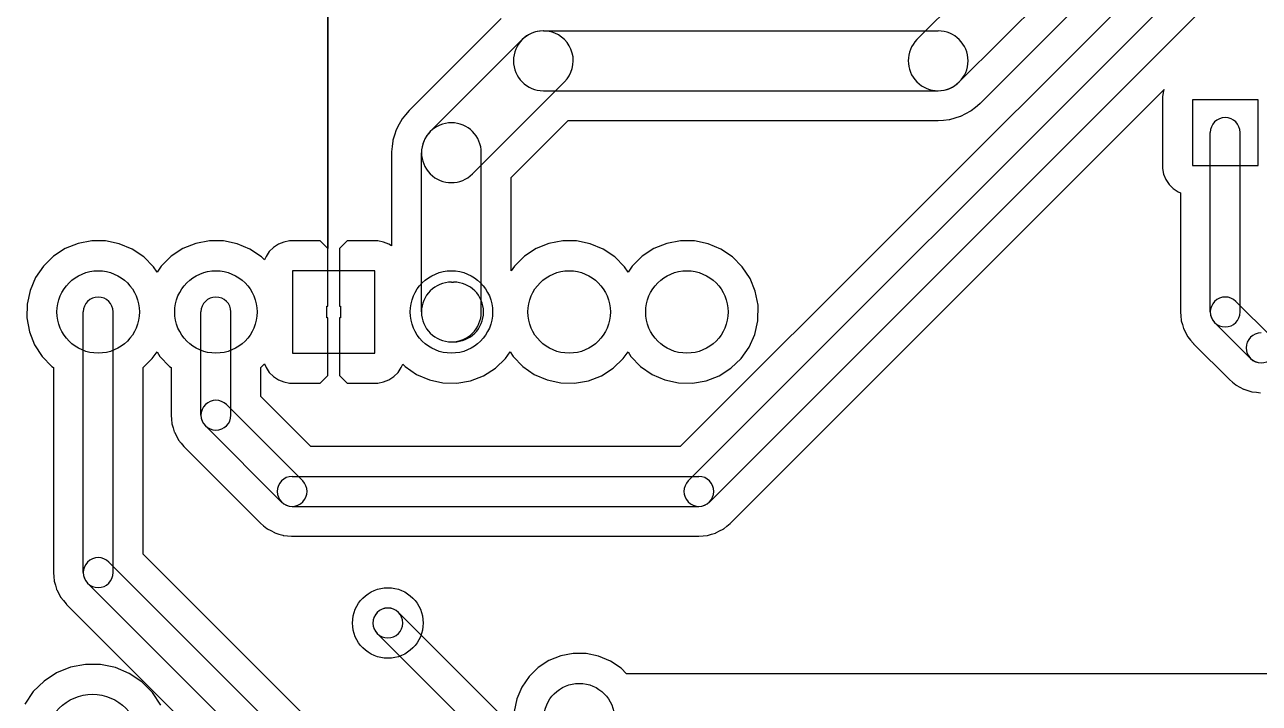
# Model space of a CAD drawing. Extents: x 10 to 213, y -213 to -15.
# Drawn here: x 87.54 to 113.75, y -114.99 to -100.58 of the extents above; entities that cross this region are included whole.
import ezdxf

# ---------------------------------------------------------------- set-up
doc = ezdxf.new("R2010")
doc.units = 0
doc.header["$MEASUREMENT"] = 0
doc.layers.add('BLACK', color=250, linetype='CONTINUOUS')

msp = doc.modelspace()

# ---------------------------------------------------------------- linework, layer by layer
at = {"layer": 'BLACK'}
for p, q in [((106.485, -100.897), (112.581, -94.801)), ((107.383, -101.795), (113.479, -95.699)), ((107.832, -102.244), (113.627, -96.4486)), ((107.832, -102.244), (113.627, -96.4486)), ((93.973, -105.329), (93.973, -97.7913)), ((93.973, -97.7913), (93.973, -105.329)), ((93.973, -105.329), (93.973, -97.7913)), ((93.973, -97.7913), (93.973, -105.329)), ((111.848, -99.1485), (101.459, -109.538)), ((111.848, -99.1485), (101.459, -109.538)), ((101.629, -110.265), (112.297, -99.5975)), ((102.079, -110.715), (112.747, -100.047)), ((97.654, -100.448), (95.702, -102.4)), ((97.654, -100.448), (95.702, -102.4)), ((96.151, -102.849), (98.103, -100.897)), ((98.552, -100.711), (106.934, -100.711)), ((97.049, -103.747), (99.001, -101.795)), ((102.528, -111.164), (111.732, -101.959)), ((102.528, -111.164), (111.732, -101.959)), ((111.732, -101.959), (111.722, -101.983)), ((111.732, -101.959), (111.722, -101.983)), ((98.552, -101.981), (106.934, -101.981)), ((111.697, -102.105), (111.696, -102.229)), ((111.697, -102.105), (111.696, -102.229)), ((111.696, -102.229), (111.696, -103.631)), ((111.696, -102.229), (111.696, -103.631)), ((111.722, -101.983), (111.697, -102.105)), ((111.722, -101.983), (111.697, -102.105)), ((112.332, -102.172), (112.332, -103.569)), ((113.729, -102.172), (112.332, -102.172)), ((113.729, -103.569), (113.729, -102.172)), ((95.6275, -102.491), (95.5521, -102.58)), ((95.6275, -102.491), (95.5521, -102.58)), ((95.702, -102.4), (95.6275, -102.491)), ((95.702, -102.4), (95.6275, -102.491)), ((107.418, -102.52), (107.522, -102.465)), ((107.418, -102.52), (107.522, -102.465)), ((107.522, -102.465), (107.626, -102.411)), ((107.522, -102.465), (107.626, -102.411)), ((107.626, -102.411), (107.631, -102.407)), ((107.626, -102.411), (107.631, -102.407)), ((107.631, -102.407), (107.637, -102.404)), ((107.631, -102.407), (107.637, -102.404)), ((107.637, -102.404), (107.728, -102.33)), ((107.637, -102.404), (107.728, -102.33)), ((107.728, -102.33), (107.819, -102.256)), ((107.728, -102.33), (107.819, -102.256)), ((107.819, -102.256), (107.829, -102.247)), ((107.819, -102.256), (107.829, -102.247)), ((107.829, -102.247), (107.832, -102.244)), ((107.829, -102.247), (107.832, -102.244)), ((107.829, -102.247), (107.829, -102.247)), ((107.829, -102.247), (107.829, -102.247)), ((107.829, -102.247), (107.829, -102.247)), ((107.829, -102.247), (107.829, -102.247)), ((95.4892, -102.695), (95.4327, -102.798)), ((95.4892, -102.695), (95.4327, -102.798)), ((95.5446, -102.592), (95.4892, -102.695)), ((95.5446, -102.592), (95.4892, -102.695)), ((95.5489, -102.586), (95.5446, -102.592)), ((95.5489, -102.586), (95.5446, -102.592)), ((95.5521, -102.58), (95.5489, -102.586)), ((95.5521, -102.58), (95.5489, -102.586)), ((97.87, -103.824), (99.0781, -102.616)), ((97.87, -103.824), (99.0781, -102.616)), ((99.0781, -102.616), (106.934, -102.616)), ((99.0781, -102.616), (106.934, -102.616)), ((106.934, -102.616), (107.051, -102.605)), ((106.934, -102.616), (107.051, -102.605)), ((107.051, -102.605), (107.168, -102.594)), ((107.051, -102.605), (107.168, -102.594)), ((107.168, -102.594), (107.174, -102.592)), ((107.168, -102.594), (107.174, -102.592)), ((107.174, -102.592), (107.181, -102.592)), ((107.174, -102.592), (107.181, -102.592)), ((107.181, -102.592), (107.293, -102.558)), ((107.181, -102.592), (107.293, -102.558)), ((107.293, -102.558), (107.406, -102.525)), ((107.293, -102.558), (107.406, -102.525)), ((107.406, -102.525), (107.412, -102.522)), ((107.406, -102.525), (107.412, -102.522)), ((107.412, -102.522), (107.418, -102.52)), ((107.412, -102.522), (107.418, -102.52)), ((95.3932, -102.922), (95.3578, -103.034)), ((95.3932, -102.922), (95.3578, -103.034)), ((95.4275, -102.81), (95.3932, -102.922)), ((95.4275, -102.81), (95.3932, -102.922)), ((95.4307, -102.804), (95.4275, -102.81)), ((95.4307, -102.804), (95.4275, -102.81)), ((95.4327, -102.798), (95.4307, -102.804)), ((95.4327, -102.798), (95.4307, -102.804)), ((112.713, -106.68), (112.713, -102.87)), ((113.348, -106.68), (113.348, -102.87)), ((95.3301, -103.28), (95.33, -103.293)), ((95.3301, -103.28), (95.33, -103.293)), ((95.3432, -103.164), (95.3301, -103.28)), ((95.3432, -103.164), (95.3301, -103.28)), ((95.3551, -103.047), (95.3432, -103.164)), ((95.3551, -103.047), (95.3432, -103.164)), ((95.357, -103.041), (95.3551, -103.047)), ((95.357, -103.041), (95.3551, -103.047)), ((95.3578, -103.034), (95.357, -103.041)), ((95.3578, -103.034), (95.357, -103.041)), ((95.33, -103.293), (95.33, -103.294)), ((95.33, -103.293), (95.33, -103.294)), ((95.33, -103.294), (95.33, -103.294)), ((95.33, -103.294), (95.33, -103.298)), ((95.33, -103.294), (95.33, -103.294)), ((95.33, -103.294), (95.33, -103.298)), ((95.33, -103.298), (95.33, -105.278)), ((95.33, -103.298), (95.33, -105.278)), ((95.965, -106.68), (95.965, -103.298)), ((97.235, -106.68), (97.235, -103.298)), ((111.696, -103.631), (111.721, -103.753)), ((111.696, -103.631), (111.721, -103.753)), ((111.721, -103.753), (111.768, -103.868)), ((111.721, -103.753), (111.768, -103.868)), ((112.332, -103.569), (113.729, -103.569)), ((97.87, -105.804), (97.87, -103.824)), ((97.87, -105.804), (97.87, -103.824)), ((111.768, -103.868), (111.837, -103.972)), ((111.768, -103.868), (111.837, -103.972)), ((111.837, -103.972), (111.925, -104.06)), ((111.837, -103.972), (111.925, -104.06)), ((111.925, -104.06), (112.028, -104.13)), ((111.925, -104.06), (112.028, -104.13)), ((112.028, -104.13), (112.078, -104.151)), ((112.028, -104.13), (112.078, -104.151)), ((112.078, -104.151), (112.078, -106.68)), ((112.078, -104.151), (112.078, -106.68)), ((88.397, -105.335), (88.1493, -105.498)), ((88.397, -105.335), (88.1493, -105.498)), ((88.6716, -105.224), (88.397, -105.335)), ((88.6716, -105.224), (88.397, -105.335)), ((88.9625, -105.169), (88.6716, -105.224)), ((88.9625, -105.169), (88.6716, -105.224)), ((89.2586, -105.171), (88.9625, -105.169)), ((89.2586, -105.171), (88.9625, -105.169)), ((89.5487, -105.231), (89.2586, -105.171)), ((89.5487, -105.231), (89.2586, -105.171)), ((89.8217, -105.345), (89.5487, -105.231)), ((89.8217, -105.345), (89.5487, -105.231)), ((90.0672, -105.511), (89.8217, -105.345)), ((90.0672, -105.511), (89.8217, -105.345)), ((90.897, -105.335), (90.6493, -105.498)), ((90.897, -105.335), (90.6493, -105.498)), ((91.1716, -105.224), (90.897, -105.335)), ((91.1716, -105.224), (90.897, -105.335)), ((91.4625, -105.169), (91.1716, -105.224)), ((91.4625, -105.169), (91.1716, -105.224)), ((91.7586, -105.171), (91.4625, -105.169)), ((91.7586, -105.171), (91.4625, -105.169)), ((92.0487, -105.231), (91.7586, -105.171)), ((92.0487, -105.231), (91.7586, -105.171)), ((92.3217, -105.345), (92.0487, -105.231)), ((92.3217, -105.345), (92.0487, -105.231)), ((92.5672, -105.511), (92.3217, -105.345)), ((92.5672, -105.511), (92.3217, -105.345)), ((92.8217, -105.311), (92.7334, -105.398)), ((92.8217, -105.311), (92.7334, -105.398)), ((92.9254, -105.242), (92.8217, -105.311)), ((92.9254, -105.242), (92.8217, -105.311)), ((93.0406, -105.194), (92.9254, -105.242)), ((93.0406, -105.194), (92.9254, -105.242)), ((93.1627, -105.17), (93.0406, -105.194)), ((93.1627, -105.17), (93.0406, -105.194)), ((93.8143, -105.17), (93.1627, -105.17)), ((93.8143, -105.17), (93.1627, -105.17)), ((93.973, -105.329), (93.8143, -105.17)), ((93.973, -105.329), (93.8143, -105.17)), ((93.973, -106.553), (93.973, -105.329)), ((93.973, -106.553), (93.973, -105.329)), ((94.3858, -105.17), (94.227, -105.329)), ((94.3858, -105.17), (94.227, -105.329)), ((94.227, -105.329), (94.227, -106.553)), ((94.227, -105.329), (94.227, -106.553)), ((95.0373, -105.17), (94.3858, -105.17)), ((95.0373, -105.17), (94.3858, -105.17)), ((95.1594, -105.194), (95.0373, -105.17)), ((95.1594, -105.194), (95.0373, -105.17)), ((95.2746, -105.242), (95.1594, -105.194)), ((95.2746, -105.242), (95.1594, -105.194)), ((95.33, -105.278), (95.2746, -105.242)), ((95.33, -105.278), (95.2746, -105.242)), ((98.397, -105.335), (98.1493, -105.498)), ((98.397, -105.335), (98.1493, -105.498)), ((98.6716, -105.224), (98.397, -105.335)), ((98.6716, -105.224), (98.397, -105.335)), ((98.9625, -105.169), (98.6716, -105.224)), ((98.9625, -105.169), (98.6716, -105.224)), ((99.2586, -105.171), (98.9625, -105.169)), ((99.2586, -105.171), (98.9625, -105.169)), ((99.5487, -105.231), (99.2586, -105.171)), ((99.5487, -105.231), (99.2586, -105.171)), ((99.8217, -105.345), (99.5487, -105.231)), ((99.8217, -105.345), (99.5487, -105.231)), ((100.067, -105.511), (99.8217, -105.345)), ((100.067, -105.511), (99.8217, -105.345)), ((100.897, -105.335), (100.649, -105.498)), ((100.897, -105.335), (100.649, -105.498)), ((101.172, -105.224), (100.897, -105.335)), ((101.172, -105.224), (100.897, -105.335)), ((101.462, -105.169), (101.172, -105.224)), ((101.462, -105.169), (101.172, -105.224)), ((101.759, -105.171), (101.462, -105.169)), ((101.759, -105.171), (101.462, -105.169)), ((102.049, -105.231), (101.759, -105.171)), ((102.049, -105.231), (101.759, -105.171)), ((102.322, -105.345), (102.049, -105.231)), ((102.322, -105.345), (102.049, -105.231)), ((102.567, -105.511), (102.322, -105.345)), ((102.567, -105.511), (102.322, -105.345)), ((88.1493, -105.498), (87.9377, -105.705)), ((88.1493, -105.498), (87.9377, -105.705)), ((90.2758, -105.721), (90.0672, -105.511)), ((90.2758, -105.721), (90.0672, -105.511)), ((90.6493, -105.498), (90.4377, -105.705)), ((90.6493, -105.498), (90.4377, -105.705)), ((92.6322, -105.576), (92.5672, -105.511)), ((92.6322, -105.576), (92.5672, -105.511)), ((92.6637, -105.502), (92.6322, -105.576)), ((92.6637, -105.502), (92.6322, -105.576)), ((92.7334, -105.398), (92.6637, -105.502)), ((92.7334, -105.398), (92.6637, -105.502)), ((98.1493, -105.498), (97.9377, -105.705)), ((98.1493, -105.498), (97.9377, -105.705)), ((100.276, -105.721), (100.067, -105.511)), ((100.276, -105.721), (100.067, -105.511)), ((100.649, -105.498), (100.438, -105.705)), ((100.649, -105.498), (100.438, -105.705)), ((102.776, -105.721), (102.567, -105.511)), ((102.776, -105.721), (102.567, -105.511)), ((87.9377, -105.705), (87.7704, -105.949)), ((87.9377, -105.705), (87.7704, -105.949)), ((90.35, -105.833), (90.2758, -105.721)), ((90.35, -105.833), (90.2758, -105.721)), ((90.4377, -105.705), (90.35, -105.833)), ((90.4377, -105.705), (90.35, -105.833)), ((94.975, -105.805), (93.225, -105.805)), ((93.225, -105.805), (93.225, -107.555)), ((94.975, -107.555), (94.975, -105.805)), ((97.9377, -105.705), (97.87, -105.804)), ((97.9377, -105.705), (97.87, -105.804)), ((100.35, -105.833), (100.276, -105.721)), ((100.35, -105.833), (100.276, -105.721)), ((100.438, -105.705), (100.35, -105.833)), ((100.438, -105.705), (100.35, -105.833)), ((102.94, -105.968), (102.776, -105.721)), ((102.94, -105.968), (102.776, -105.721)), ((87.7704, -105.949), (87.6537, -106.221)), ((87.7704, -105.949), (87.6537, -106.221)), ((96.6, -106.045), (96.647, -106.045)), ((96.6, -106.045), (96.647, -106.045)), ((103.053, -106.241), (102.94, -105.968)), ((103.053, -106.241), (102.94, -105.968)), ((87.6537, -106.221), (87.5922, -106.511)), ((87.6537, -106.221), (87.5922, -106.511)), ((103.11, -106.532), (103.053, -106.241)), ((103.11, -106.532), (103.053, -106.241)), ((87.5922, -106.511), (87.588, -106.807)), ((87.5922, -106.511), (87.588, -106.807)), ((88.7825, -112.214), (88.7825, -106.68)), ((89.4175, -112.214), (89.4175, -106.68)), ((91.2825, -108.872), (91.2825, -106.68)), ((91.9175, -108.872), (91.9175, -106.68)), ((93.953, -106.807), (93.953, -106.553)), ((93.953, -106.553), (93.973, -106.553)), ((93.953, -106.807), (93.953, -106.553)), ((93.953, -106.553), (93.973, -106.553)), ((94.227, -106.553), (94.247, -106.553)), ((94.227, -106.553), (94.247, -106.553)), ((94.247, -106.553), (94.247, -106.807)), ((94.247, -106.553), (94.247, -106.807)), ((103.105, -106.87), (103.11, -106.532)), ((103.105, -106.87), (103.11, -106.532)), ((112.078, -106.68), (112.086, -106.768)), ((112.078, -106.68), (112.086, -106.768)), ((113.255, -106.455), (114.017, -107.217)), ((87.588, -106.807), (87.6415, -107.098)), ((87.588, -106.807), (87.6415, -107.098)), ((93.973, -106.807), (93.953, -106.807)), ((93.973, -106.807), (93.953, -106.807)), ((93.973, -108.031), (93.973, -106.807)), ((93.973, -108.031), (93.973, -106.807)), ((94.247, -106.807), (94.227, -106.807)), ((94.227, -106.807), (94.227, -108.031)), ((94.247, -106.807), (94.227, -106.807)), ((94.227, -106.807), (94.227, -108.031)), ((103.04, -107.159), (103.105, -106.87)), ((103.04, -107.159), (103.105, -106.87)), ((112.086, -106.768), (112.094, -106.855)), ((112.086, -106.768), (112.094, -106.855)), ((112.094, -106.855), (112.095, -106.86)), ((112.094, -106.855), (112.095, -106.86)), ((112.095, -106.86), (112.096, -106.865)), ((112.095, -106.86), (112.096, -106.865)), ((112.096, -106.865), (112.121, -106.949)), ((112.096, -106.865), (112.121, -106.949)), ((112.121, -106.949), (112.146, -107.034)), ((112.121, -106.949), (112.146, -107.034)), ((112.805, -106.905), (113.567, -107.667)), ((87.6415, -107.098), (87.7505, -107.374)), ((87.6415, -107.098), (87.7505, -107.374)), ((102.919, -107.429), (103.04, -107.159)), ((102.919, -107.429), (103.04, -107.159)), ((112.146, -107.034), (112.148, -107.038)), ((112.146, -107.034), (112.148, -107.038)), ((112.148, -107.038), (112.149, -107.043)), ((112.148, -107.038), (112.149, -107.043)), ((112.149, -107.043), (112.191, -107.121)), ((112.149, -107.043), (112.191, -107.121)), ((112.191, -107.121), (112.231, -107.199)), ((112.191, -107.121), (112.231, -107.199)), ((112.231, -107.199), (112.234, -107.203)), ((112.231, -107.199), (112.234, -107.203)), ((112.234, -107.203), (112.237, -107.207)), ((112.234, -107.203), (112.237, -107.207)), ((112.237, -107.207), (112.292, -107.275)), ((112.237, -107.207), (112.292, -107.275)), ((87.7505, -107.374), (87.9109, -107.622)), ((87.7505, -107.374), (87.9109, -107.622)), ((96.6, -107.315), (96.647, -107.315)), ((96.6, -107.315), (96.647, -107.315)), ((102.749, -107.671), (102.919, -107.429)), ((102.749, -107.671), (102.919, -107.429)), ((112.292, -107.275), (112.347, -107.344)), ((112.292, -107.275), (112.347, -107.344)), ((112.347, -107.344), (112.354, -107.351)), ((112.347, -107.344), (112.354, -107.351)), ((112.354, -107.351), (112.354, -107.351)), ((112.354, -107.351), (112.354, -107.351)), ((112.354, -107.351), (112.356, -107.354)), ((112.354, -107.351), (112.354, -107.351)), ((112.354, -107.351), (112.354, -107.351)), ((112.354, -107.351), (112.356, -107.354)), ((112.356, -107.354), (113.118, -108.116)), ((112.356, -107.354), (113.118, -108.116)), ((87.9109, -107.622), (88.1166, -107.835)), ((87.9109, -107.622), (88.1166, -107.835)), ((90.0525, -107.858), (90.2486, -107.671)), ((90.0525, -107.858), (90.2486, -107.671)), ((90.2486, -107.671), (90.3499, -107.528)), ((90.2486, -107.671), (90.3499, -107.528)), ((90.3499, -107.528), (90.4109, -107.622)), ((90.3499, -107.528), (90.4109, -107.622)), ((90.4109, -107.622), (90.6166, -107.835)), ((90.4109, -107.622), (90.6166, -107.835)), ((93.225, -107.555), (94.975, -107.555)), ((97.5341, -107.876), (97.7486, -107.671)), ((97.5341, -107.876), (97.7486, -107.671)), ((97.7486, -107.671), (97.8499, -107.528)), ((97.7486, -107.671), (97.8499, -107.528)), ((97.8499, -107.528), (97.9109, -107.622)), ((97.8499, -107.528), (97.9109, -107.622)), ((97.9109, -107.622), (98.1166, -107.835)), ((97.9109, -107.622), (98.1166, -107.835)), ((100.034, -107.876), (100.249, -107.671)), ((100.034, -107.876), (100.249, -107.671)), ((100.249, -107.671), (100.35, -107.528)), ((100.249, -107.671), (100.35, -107.528)), ((100.35, -107.528), (100.411, -107.622)), ((100.35, -107.528), (100.411, -107.622)), ((100.411, -107.622), (100.617, -107.835)), ((100.411, -107.622), (100.617, -107.835)), ((102.534, -107.876), (102.749, -107.671)), ((102.534, -107.876), (102.749, -107.671)), ((88.1166, -107.835), (88.1475, -107.857)), ((88.1166, -107.835), (88.1475, -107.857)), ((88.1475, -107.857), (88.1475, -112.214)), ((88.1475, -107.857), (88.1475, -112.214)), ((90.0525, -111.819), (90.0525, -107.858)), ((90.0525, -111.819), (90.0525, -107.858)), ((90.6166, -107.835), (90.6475, -107.857)), ((90.6166, -107.835), (90.6475, -107.857)), ((90.6475, -107.857), (90.6475, -108.872)), ((90.6475, -107.857), (90.6475, -108.872)), ((92.5525, -107.858), (92.6318, -107.783)), ((92.5525, -107.858), (92.6318, -107.783)), ((92.5525, -108.477), (92.5525, -107.858)), ((92.5525, -108.477), (92.5525, -107.858)), ((92.6318, -107.783), (92.6637, -107.858)), ((92.6318, -107.783), (92.6637, -107.858)), ((92.6637, -107.858), (92.7334, -107.962)), ((92.6637, -107.858), (92.7334, -107.962)), ((92.7334, -107.962), (92.8217, -108.049)), ((92.7334, -107.962), (92.8217, -108.049)), ((95.3783, -108.049), (95.4666, -107.962)), ((95.3783, -108.049), (95.4666, -107.962)), ((95.4666, -107.962), (95.5363, -107.858)), ((95.4666, -107.962), (95.5363, -107.858)), ((95.5363, -107.858), (95.5674, -107.785)), ((95.5363, -107.858), (95.5674, -107.785)), ((95.5674, -107.785), (95.6166, -107.835)), ((95.5674, -107.785), (95.6166, -107.835)), ((95.6166, -107.835), (95.8598, -108.004)), ((95.6166, -107.835), (95.8598, -108.004)), ((95.8598, -108.004), (96.1311, -108.123)), ((95.8598, -108.004), (96.1311, -108.123)), ((97.2841, -108.034), (97.5341, -107.876)), ((97.2841, -108.034), (97.5341, -107.876)), ((98.1166, -107.835), (98.3598, -108.004)), ((98.1166, -107.835), (98.3598, -108.004)), ((98.3598, -108.004), (98.6311, -108.123)), ((98.3598, -108.004), (98.6311, -108.123)), ((99.7841, -108.034), (100.034, -107.876)), ((99.7841, -108.034), (100.034, -107.876)), ((100.617, -107.835), (100.86, -108.004)), ((100.617, -107.835), (100.86, -108.004)), ((100.86, -108.004), (101.131, -108.123)), ((100.86, -108.004), (101.131, -108.123)), ((102.284, -108.034), (102.534, -107.876)), ((102.284, -108.034), (102.534, -107.876)), ((92.8217, -108.049), (92.9254, -108.118)), ((92.8217, -108.049), (92.9254, -108.118)), ((92.9254, -108.118), (93.0406, -108.166)), ((92.9254, -108.118), (93.0406, -108.166)), ((93.0406, -108.166), (93.1627, -108.19)), ((93.0406, -108.166), (93.1627, -108.19)), ((93.1627, -108.19), (93.8143, -108.19)), ((93.1627, -108.19), (93.8143, -108.19)), ((93.8143, -108.19), (93.973, -108.031)), ((93.8143, -108.19), (93.973, -108.031)), ((94.227, -108.031), (94.3858, -108.19)), ((94.227, -108.031), (94.3858, -108.19)), ((94.3858, -108.19), (95.0373, -108.19)), ((94.3858, -108.19), (95.0373, -108.19)), ((95.0373, -108.19), (95.1594, -108.166)), ((95.0373, -108.19), (95.1594, -108.166)), ((95.1594, -108.166), (95.2746, -108.118)), ((95.1594, -108.166), (95.2746, -108.118)), ((95.2746, -108.118), (95.3783, -108.049)), ((95.2746, -108.118), (95.3783, -108.049)), ((96.1311, -108.123), (96.4203, -108.187)), ((96.1311, -108.123), (96.4203, -108.187)), ((96.4203, -108.187), (96.7164, -108.193)), ((96.4203, -108.187), (96.7164, -108.193)), ((96.7164, -108.193), (97.008, -108.141)), ((96.7164, -108.193), (97.008, -108.141)), ((97.008, -108.141), (97.2841, -108.034)), ((97.008, -108.141), (97.2841, -108.034)), ((98.6311, -108.123), (98.9203, -108.187)), ((98.6311, -108.123), (98.9203, -108.187)), ((98.9203, -108.187), (99.2164, -108.193)), ((98.9203, -108.187), (99.2164, -108.193)), ((99.2164, -108.193), (99.508, -108.141)), ((99.2164, -108.193), (99.508, -108.141)), ((99.508, -108.141), (99.7841, -108.034)), ((99.508, -108.141), (99.7841, -108.034)), ((101.131, -108.123), (101.42, -108.187)), ((101.131, -108.123), (101.42, -108.187)), ((101.42, -108.187), (101.716, -108.193)), ((101.42, -108.187), (101.716, -108.193)), ((101.716, -108.193), (102.008, -108.141)), ((101.716, -108.193), (102.008, -108.141)), ((102.008, -108.141), (102.284, -108.034)), ((102.008, -108.141), (102.284, -108.034)), ((113.118, -108.116), (113.186, -108.171)), ((113.118, -108.116), (113.186, -108.171)), ((113.186, -108.171), (113.254, -108.228)), ((113.186, -108.171), (113.254, -108.228)), ((113.254, -108.228), (113.258, -108.23)), ((113.254, -108.228), (113.258, -108.23)), ((113.258, -108.23), (113.262, -108.234)), ((113.258, -108.23), (113.262, -108.234)), ((113.262, -108.234), (113.34, -108.275)), ((113.262, -108.234), (113.34, -108.275)), ((93.6125, -109.538), (92.5525, -108.477)), ((93.6125, -109.538), (92.5525, -108.477)), ((113.34, -108.275), (113.417, -108.317)), ((113.34, -108.275), (113.417, -108.317)), ((113.417, -108.317), (113.422, -108.319)), ((113.417, -108.317), (113.422, -108.319)), ((113.422, -108.319), (113.426, -108.321)), ((113.422, -108.319), (113.426, -108.321)), ((113.426, -108.321), (113.51, -108.347)), ((113.426, -108.321), (113.51, -108.347)), ((113.51, -108.347), (113.594, -108.374)), ((113.51, -108.347), (113.594, -108.374)), ((113.594, -108.374), (113.599, -108.374)), ((113.594, -108.374), (113.599, -108.374)), ((113.599, -108.374), (113.604, -108.376)), ((113.599, -108.374), (113.604, -108.376)), ((113.604, -108.376), (113.691, -108.385)), ((113.604, -108.376), (113.691, -108.385)), ((113.691, -108.385), (113.779, -108.394)), ((113.691, -108.385), (113.779, -108.394)), ((91.8245, -108.647), (93.4425, -110.265)), ((90.6475, -108.872), (90.6561, -108.96)), ((90.6475, -108.872), (90.6561, -108.96)), ((90.6561, -108.96), (90.6638, -109.047)), ((90.6561, -108.96), (90.6638, -109.047)), ((90.6638, -109.047), (90.6652, -109.052)), ((90.6638, -109.047), (90.6652, -109.052)), ((90.6652, -109.052), (90.6656, -109.057)), ((90.6652, -109.052), (90.6656, -109.057)), ((90.6656, -109.057), (90.6911, -109.141)), ((90.6656, -109.057), (90.6911, -109.141)), ((90.6911, -109.141), (90.7156, -109.226)), ((90.6911, -109.141), (90.7156, -109.226)), ((90.7156, -109.226), (90.7179, -109.23)), ((90.7156, -109.226), (90.7179, -109.23)), ((90.7179, -109.23), (90.7194, -109.235)), ((90.7179, -109.23), (90.7194, -109.235)), ((90.7194, -109.235), (90.7607, -109.313)), ((90.7194, -109.235), (90.7607, -109.313)), ((90.7607, -109.313), (90.8012, -109.391)), ((90.7607, -109.313), (90.8012, -109.391)), ((91.3755, -109.097), (92.9935, -110.715)), ((90.8012, -109.391), (90.8043, -109.395)), ((90.8012, -109.391), (90.8043, -109.395)), ((90.8043, -109.395), (90.8066, -109.399)), ((90.8043, -109.395), (90.8066, -109.399)), ((90.8066, -109.399), (90.8622, -109.467)), ((90.8066, -109.399), (90.8622, -109.467)), ((90.8622, -109.467), (90.9171, -109.536)), ((90.8622, -109.467), (90.9171, -109.536)), ((90.9171, -109.536), (90.924, -109.543)), ((90.9171, -109.536), (90.924, -109.543)), ((90.924, -109.543), (90.9241, -109.543)), ((90.924, -109.543), (90.9241, -109.543)), ((90.9241, -109.543), (90.9243, -109.543)), ((90.9241, -109.543), (90.9243, -109.543)), ((90.9243, -109.543), (90.9265, -109.546)), ((90.9243, -109.543), (90.9265, -109.546)), ((90.9265, -109.546), (92.5445, -111.164)), ((90.9265, -109.546), (92.5445, -111.164)), ((101.459, -109.538), (93.6125, -109.538)), ((101.459, -109.538), (93.6125, -109.538)), ((93.218, -110.173), (101.854, -110.173)), ((93.218, -110.808), (101.854, -110.808)), ((92.5445, -111.164), (92.6125, -111.219)), ((92.5445, -111.164), (92.6125, -111.219)), ((92.6125, -111.219), (92.6799, -111.276)), ((92.6125, -111.219), (92.6799, -111.276)), ((92.6799, -111.276), (92.6843, -111.278)), ((92.6799, -111.276), (92.6843, -111.278)), ((92.6843, -111.278), (92.6881, -111.282)), ((92.6843, -111.278), (92.6881, -111.282)), ((92.6881, -111.282), (92.7657, -111.323)), ((92.6881, -111.282), (92.7657, -111.323)), ((92.7657, -111.323), (92.8428, -111.365)), ((92.7657, -111.323), (92.8428, -111.365)), ((92.8428, -111.365), (92.8475, -111.367)), ((92.8428, -111.365), (92.8475, -111.367)), ((92.8475, -111.367), (92.852, -111.369)), ((92.8475, -111.367), (92.852, -111.369)), ((92.852, -111.369), (92.9361, -111.395)), ((92.852, -111.369), (92.9361, -111.395)), ((92.9361, -111.395), (93.02, -111.422)), ((92.9361, -111.395), (93.02, -111.422)), ((102.039, -111.424), (102.123, -111.399)), ((102.039, -111.424), (102.123, -111.399)), ((102.123, -111.399), (102.208, -111.374)), ((102.123, -111.399), (102.208, -111.374)), ((102.208, -111.374), (102.212, -111.372)), ((102.208, -111.374), (102.212, -111.372)), ((102.212, -111.372), (102.217, -111.371)), ((102.212, -111.372), (102.217, -111.371)), ((102.217, -111.371), (102.295, -111.329)), ((102.217, -111.371), (102.295, -111.329)), ((102.295, -111.329), (102.373, -111.289)), ((102.295, -111.329), (102.373, -111.289)), ((102.373, -111.289), (102.377, -111.286)), ((102.373, -111.289), (102.377, -111.286)), ((102.377, -111.286), (102.381, -111.283)), ((102.377, -111.286), (102.381, -111.283)), ((102.381, -111.283), (102.449, -111.228)), ((102.381, -111.283), (102.449, -111.228)), ((102.449, -111.228), (102.518, -111.173)), ((102.449, -111.228), (102.518, -111.173)), ((102.518, -111.173), (102.525, -111.166)), ((102.518, -111.173), (102.525, -111.166)), ((102.525, -111.166), (102.528, -111.164)), ((102.525, -111.166), (102.528, -111.164)), ((102.525, -111.166), (102.525, -111.166)), ((102.525, -111.166), (102.525, -111.166)), ((102.525, -111.166), (102.525, -111.166)), ((102.525, -111.166), (102.525, -111.166)), ((93.02, -111.422), (93.0249, -111.422)), ((93.02, -111.422), (93.0249, -111.422)), ((93.0249, -111.422), (93.0297, -111.424)), ((93.0249, -111.422), (93.0297, -111.424)), ((93.0297, -111.424), (93.1172, -111.433)), ((93.0297, -111.424), (93.1172, -111.433)), ((93.1172, -111.433), (93.2047, -111.442)), ((93.1172, -111.433), (93.2047, -111.442)), ((93.2047, -111.442), (93.2145, -111.442)), ((93.2047, -111.442), (93.2145, -111.442)), ((93.2145, -111.442), (93.2147, -111.442)), ((93.2145, -111.442), (93.2147, -111.442)), ((93.2147, -111.442), (93.2148, -111.442)), ((93.2147, -111.442), (93.2148, -111.442)), ((93.2148, -111.442), (93.218, -111.443)), ((93.2148, -111.442), (93.218, -111.443)), ((93.218, -111.443), (101.854, -111.443)), ((93.218, -111.443), (101.854, -111.443)), ((101.854, -111.443), (101.942, -111.434)), ((101.854, -111.443), (101.942, -111.434)), ((101.942, -111.434), (102.029, -111.426)), ((101.942, -111.434), (102.029, -111.426)), ((102.029, -111.426), (102.034, -111.425)), ((102.029, -111.426), (102.034, -111.425)), ((102.034, -111.425), (102.039, -111.424)), ((102.034, -111.425), (102.039, -111.424)), ((105.576, -127.342), (90.0525, -111.819)), ((105.576, -127.342), (90.0525, -111.819)), ((89.3245, -111.989), (105.127, -127.791)), ((88.1475, -112.214), (88.1561, -112.302)), ((88.1475, -112.214), (88.1561, -112.302)), ((88.1561, -112.302), (88.1638, -112.389)), ((88.1561, -112.302), (88.1638, -112.389)), ((88.1638, -112.389), (88.1652, -112.394)), ((88.1638, -112.389), (88.1652, -112.394)), ((88.1652, -112.394), (88.1656, -112.399)), ((88.1652, -112.394), (88.1656, -112.399)), ((88.1656, -112.399), (88.1911, -112.483)), ((88.1656, -112.399), (88.1911, -112.483)), ((88.8755, -112.439), (104.677, -128.241)), ((88.1911, -112.483), (88.2156, -112.568)), ((88.1911, -112.483), (88.2156, -112.568)), ((88.2156, -112.568), (88.2179, -112.572)), ((88.2156, -112.568), (88.2179, -112.572)), ((88.2179, -112.572), (88.2194, -112.577)), ((88.2179, -112.572), (88.2194, -112.577)), ((88.2194, -112.577), (88.2607, -112.655)), ((88.2194, -112.577), (88.2607, -112.655)), ((88.2607, -112.655), (88.3012, -112.733)), ((88.2607, -112.655), (88.3012, -112.733)), ((88.3012, -112.733), (88.3043, -112.737)), ((88.3012, -112.733), (88.3043, -112.737)), ((88.3043, -112.737), (88.3066, -112.741)), ((88.3043, -112.737), (88.3066, -112.741)), ((88.3066, -112.741), (88.3622, -112.809)), ((88.3066, -112.741), (88.3622, -112.809)), ((88.3622, -112.809), (88.4171, -112.878)), ((88.3622, -112.809), (88.4171, -112.878)), ((88.4171, -112.878), (88.424, -112.885)), ((88.4171, -112.878), (88.424, -112.885)), ((88.424, -112.885), (88.4241, -112.885)), ((88.424, -112.885), (88.4241, -112.885)), ((88.4241, -112.885), (88.4243, -112.885)), ((88.4241, -112.885), (88.4243, -112.885)), ((88.4243, -112.885), (88.4265, -112.888)), ((88.4243, -112.885), (88.4265, -112.888)), ((88.4265, -112.888), (103.45, -127.911)), ((88.4265, -112.888), (103.45, -127.911)), ((95.4745, -113.059), (108.937, -126.521)), ((95.0255, -113.509), (108.487, -126.971)), ((98.9211, -113.981), (98.6692, -114.083)), ((98.9211, -113.981), (98.6692, -114.083)), ((99.1879, -113.93), (98.9211, -113.981)), ((99.1879, -113.93), (98.9211, -113.981)), ((99.4595, -113.932), (99.1879, -113.93)), ((99.4595, -113.932), (99.1879, -113.93)), ((99.7255, -113.987), (99.4595, -113.932)), ((99.7255, -113.987), (99.4595, -113.932)), ((99.9759, -114.092), (99.7255, -113.987)), ((99.9759, -114.092), (99.7255, -113.987)), ((88.5151, -114.222), (88.2178, -114.342)), ((88.5151, -114.222), (88.2178, -114.342)), ((88.8301, -114.162), (88.5151, -114.222)), ((88.8301, -114.162), (88.5151, -114.222)), ((89.1507, -114.164), (88.8301, -114.162)), ((89.1507, -114.164), (88.8301, -114.162)), ((89.4648, -114.229), (89.1507, -114.164)), ((89.4648, -114.229), (89.1507, -114.164)), ((89.7604, -114.353), (89.4648, -114.229)), ((89.7604, -114.353), (89.4648, -114.229)), ((98.442, -114.231), (98.2479, -114.421)), ((98.442, -114.231), (98.2479, -114.421)), ((98.6692, -114.083), (98.442, -114.231)), ((98.6692, -114.083), (98.442, -114.231)), ((100.201, -114.244), (99.9759, -114.092)), ((100.201, -114.244), (99.9759, -114.092)), ((100.32, -114.364), (100.201, -114.244)), ((100.32, -114.364), (100.201, -114.244)), ((87.9495, -114.518), (87.7204, -114.742)), ((87.9495, -114.518), (87.7204, -114.742)), ((88.2178, -114.342), (87.9495, -114.518)), ((88.2178, -114.342), (87.9495, -114.518)), ((90.0262, -114.532), (89.7604, -114.353)), ((90.0262, -114.532), (89.7604, -114.353)), ((90.2521, -114.76), (90.0262, -114.532)), ((90.2521, -114.76), (90.0262, -114.532)), ((98.2479, -114.421), (98.0944, -114.646)), ((98.2479, -114.421), (98.0944, -114.646)), ((120.763, -114.364), (100.32, -114.364)), ((120.763, -114.364), (100.32, -114.364)), ((87.7204, -114.742), (87.5393, -115.006)), ((87.7204, -114.742), (87.5393, -115.006)), ((90.4296, -115.027), (90.2521, -114.76)), ((90.4296, -115.027), (90.2521, -114.76)), ((98.0944, -114.646), (97.9874, -114.895)), ((98.0944, -114.646), (97.9874, -114.895)), ((97.9874, -114.895), (97.931, -115.161)), ((97.9874, -114.895), (97.931, -115.161))]:
    msp.add_line(p, q, dxfattribs=at)
for centre, radius in [((89.1, -106.68), 0.875), ((91.6, -106.68), 0.875), ((96.6, -106.68), 0.875), ((99.1, -106.68), 0.875), ((101.6, -106.68), 0.875), ((95.25, -113.284), 0.75), ((88.979, -115.798), 1), ((99.314, -115.316), 0.75)]:
    msp.add_circle(centre, radius, dxfattribs=at)
for centre, radius, start, end in [((98.552, -101.346), 0.635, 90, 270), ((98.552, -101.346), 0.635, 315, 495), ((106.934, -101.346), 0.635, 135, 315), ((106.934, -101.346), 0.635, 270, 450), ((96.6, -103.298), 0.635, 360, 540), ((113.03, -102.87), 0.3175, 360, 540), ((96.6, -103.298), 0.635, 135, 315), ((96.6, -106.68), 0.635, 90, 270), ((96.6, -106.68), 0.635, 90, 270), ((96.647, -106.68), 0.635, 270, 450), ((96.647, -106.68), 0.635, 270, 450), ((89.1, -106.68), 0.3175, 360, 540), ((91.6, -106.68), 0.3175, 360, 540), ((113.03, -106.68), 0.3175, 45, 225), ((96.6, -106.68), 0.635, 180, 360), ((113.03, -106.68), 0.3175, 180, 360), ((113.792, -107.442), 0.3175, 90, 270), ((113.792, -107.442), 0.3175, 225, 405), ((91.6, -108.872), 0.3175, 45, 225), ((91.6, -108.872), 0.3175, 180, 360), ((93.218, -110.49), 0.3175, 90, 270), ((93.218, -110.49), 0.3175, 225, 405), ((101.854, -110.49), 0.3175, 135, 315), ((101.854, -110.49), 0.3175, 270, 450), ((89.1, -112.214), 0.3175, 45, 225), ((89.1, -112.214), 0.3175, 180, 360), ((95.25, -113.284), 0.3175, 45, 225), ((95.25, -113.284), 0.3175, 0, 180), ((95.25, -113.284), 0.3175, 180, 360)]:
    msp.add_arc(centre, radius, start, end, dxfattribs=at)

doc.saveas('drawing.dxf')
